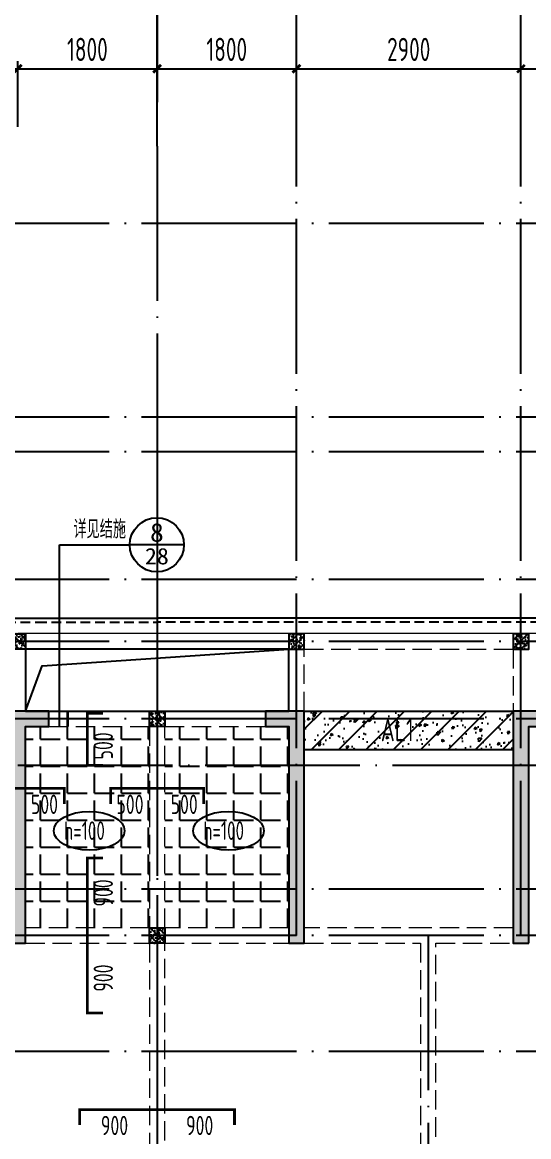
# Model space of a CAD drawing. Extents: x -1712635 to -854203, y -534641 to -21985.
# Drawn here: x -1225610 to -1219069, y -157184 to -142783 of the extents above; entities that cross this region are included whole.
import ezdxf
from ezdxf.enums import TextEntityAlignment as Align

# ---------------------------------------------------------------- set-up
doc = ezdxf.new("R2010")
doc.units = 0
doc.header["$LTSCALE"] = 1000
for name, pattern in [('CENTER', [8, 5, -1, 1, -1]), ('DASH', [0.35, 0.25, -0.1]), ('DASHED', [0.75, 0.5, -0.25]), ('DOTE', [2.42, 2, -0.2, 0.02, -0.2]), ('HIDDEN', [0.375, 0.25, -0.125])]:
    doc.linetypes.add(name, pattern=pattern)
doc.layers.get('0').update_dxf_attribs({"linetype": 'CONTINUOUS'})
doc.layers.get('Defpoints').update_dxf_attribs({"linetype": 'CONTINUOUS'})
for name, color, linetype in [('A-AXIS', 1, 'CONTINUOUS'), ('A-DOTE', 10, 'DOTE'), ('BEAM', 4, 'DASHED'), ('DIM_IDEN', 67, 'CONTINUOUS'), ('PUB_TEXT', 2, 'CONTINUOUS'), ('ROOF', 183, 'CONTINUOUS'), ('S-B板填充', 251, 'CONTINUOUS'), ('S-B板标注', 3, 'CONTINUOUS'), ('S-B板配筋', 6, 'CONTINUOUS'), ('S-B板配筋号', 7, 'CONTINUOUS'), ('S-D洞口', 4, 'CONTINUOUS'), ('S-L主梁线', 4, 'DASH'), ('S-Q墙填充', 252, 'CONTINUOUS'), ('S-Q墙实线', 6, 'CONTINUOUS'), ('S-Y一般标注', 3, 'CONTINUOUS'), ('S-构造柱', 212, 'CONTINUOUS'), ('TEXT', 2, 'CONTINUOUS'), ('THIN', 7, 'CONTINUOUS'), ('看线', 251, 'CONTINUOUS')]:
    doc.layers.add(name, color=color, linetype=linetype)
doc.layers.add('配箍校核', color=34, linetype='CONTINUOUS', plot=False)
doc.styles.add('_TCH_AXIS', font='COMPLEX', dxfattribs={"bigfont": 'GBCBIG'})
doc.styles.add('_TCH_LABEL', font='simhei.ttf')
doc.styles.add('TSSD_DIMENSION', font='Tssdeng.shx', dxfattribs={"width": 0.7, "bigfont": 'tssdchn.shx'})
doc.styles.add('TSSD_REIN', font='tssdeng.shx', dxfattribs={"width": 0.7, "height": 300, "bigfont": 'tssdchn.shx'})
doc.dimstyles.new('TSSD_100_100', dxfattribs={"dimtxt": 300, "dimasz": 100, "dimexe": 100, "dimexo": 250, "dimgap": 100, "dimtad": 1, "dimdec": 0, "dimzin": 0, "dimdsep": 46, "dimtxsty": 'TSSD_DIMENSION', "dimblk": 'ARCHTICK', "dimcen": 0, "dimdle": 100, "dimclrt": 7, "dimadec": 0, "dimazin": 0, "dimtfac": 1, "dimtdec": 0, "dimtix": 1, "dimtmove": 2, "dimatfit": 3, "dimldrblk": 'ARCHTICK', "dimfxl": 0, "dimtolj": 1, "dimtzin": 0, "dimarcsym": 0})

# ---------------------------------------------------------------- blocks, each defined once
blk = doc.blocks.new('_ArchTick')
at = {"color": 0, "const_width": 0.35}
blk.add_lwpolyline([(-0.5, -0.5), (0.5, 0.5)], dxfattribs=at)
blk = doc.blocks.new('*D52')
at = {"layer": 'Defpoints', "color": 0}
for p in [(27800, 22100), (24900, 21100), (27800, 21100)]:
    blk.add_point(p, dxfattribs=at)
at = {"layer": 'S-Y一般标注', "color": 0, "lineweight": -2}
for p, q in [((24900, 21350), (24900, 22200)), ((27800, 21350), (27800, 22200)), ((24800, 22100), (27900, 22100))]:
    blk.add_line(p, q, dxfattribs=at)
at = {"layer": 'S-Y一般标注', "color": 0, "lineweight": -2, "xscale": 100, "yscale": 100, "zscale": 100, "rotation": 180}
blk.add_blockref('_ArchTick', (24900, 22100), dxfattribs=at)
at = {"layer": 'S-Y一般标注', "color": 0, "lineweight": -2, "xscale": 100, "yscale": 100, "zscale": 100}
blk.add_blockref('_ArchTick', (27800, 22100), dxfattribs=at)
at = {"layer": 'S-Y一般标注', "color": 7, "insert": (26350, 22350), "char_height": 300, "attachment_point": 5, "style": 'TSSD_DIMENSION'}
blk.add_mtext('\\A1;2900', dxfattribs=at)
blk = doc.blocks.new('*D53')
at = {"layer": 'Defpoints', "color": 0}
for p in [(29600, 22100), (27800, 21100), (29600, 21100)]:
    blk.add_point(p, dxfattribs=at)
at = {"layer": 'S-Y一般标注', "color": 0, "lineweight": -2}
for p, q in [((27800, 21350), (27800, 22200)), ((29600, 21350), (29600, 22200)), ((27700, 22100), (29700, 22100))]:
    blk.add_line(p, q, dxfattribs=at)
at = {"layer": 'S-Y一般标注', "color": 0, "lineweight": -2, "xscale": 100, "yscale": 100, "zscale": 100, "rotation": 180}
blk.add_blockref('_ArchTick', (27800, 22100), dxfattribs=at)
at = {"layer": 'S-Y一般标注', "color": 0, "lineweight": -2, "xscale": 100, "yscale": 100, "zscale": 100}
blk.add_blockref('_ArchTick', (29600, 22100), dxfattribs=at)
at = {"layer": 'S-Y一般标注', "color": 7, "insert": (28700, 22350), "char_height": 300, "attachment_point": 5, "style": 'TSSD_DIMENSION'}
blk.add_mtext('\\A1;1800', dxfattribs=at)
blk = doc.blocks.new('*D54')
at = {"layer": 'Defpoints', "color": 0}
for p in [(31400, 22100), (29600, 21100), (31400, 21100)]:
    blk.add_point(p, dxfattribs=at)
at = {"layer": 'S-Y一般标注', "color": 0, "lineweight": -2}
for p, q in [((29600, 21350), (29600, 22200)), ((31400, 21350), (31400, 22200)), ((29500, 22100), (31500, 22100))]:
    blk.add_line(p, q, dxfattribs=at)
at = {"layer": 'S-Y一般标注', "color": 0, "lineweight": -2, "xscale": 100, "yscale": 100, "zscale": 100, "rotation": 180}
blk.add_blockref('_ArchTick', (29600, 22100), dxfattribs=at)
at = {"layer": 'S-Y一般标注', "color": 0, "lineweight": -2, "xscale": 100, "yscale": 100, "zscale": 100}
blk.add_blockref('_ArchTick', (31400, 22100), dxfattribs=at)
at = {"layer": 'S-Y一般标注', "color": 7, "insert": (30500, 22350), "char_height": 300, "attachment_point": 5, "style": 'TSSD_DIMENSION'}
blk.add_mtext('\\A1;1800', dxfattribs=at)
blk = doc.blocks.new('*D55')
at = {"layer": 'Defpoints', "color": 0}
for p in [(34300, 22100), (31400, 21100), (34300, 21100)]:
    blk.add_point(p, dxfattribs=at)
at = {"layer": 'S-Y一般标注', "color": 0, "lineweight": -2}
for p, q in [((31400, 21350), (31400, 22200)), ((34300, 21350), (34300, 22200)), ((31300, 22100), (34400, 22100))]:
    blk.add_line(p, q, dxfattribs=at)
at = {"layer": 'S-Y一般标注', "color": 0, "lineweight": -2, "xscale": 100, "yscale": 100, "zscale": 100, "rotation": 180}
blk.add_blockref('_ArchTick', (31400, 22100), dxfattribs=at)
at = {"layer": 'S-Y一般标注', "color": 0, "lineweight": -2, "xscale": 100, "yscale": 100, "zscale": 100}
blk.add_blockref('_ArchTick', (34300, 22100), dxfattribs=at)
at = {"layer": 'S-Y一般标注', "color": 7, "insert": (32850, 22350), "char_height": 300, "attachment_point": 5, "style": 'TSSD_DIMENSION'}
blk.add_mtext('\\A1;2900', dxfattribs=at)
blk = doc.blocks.new('*D56')
at = {"layer": 'Defpoints', "color": 0}
for p in [(36100, 22100), (34300, 21100), (36100, 21100)]:
    blk.add_point(p, dxfattribs=at)
at = {"layer": 'S-Y一般标注', "color": 0, "lineweight": -2}
for p, q in [((34300, 21350), (34300, 22200)), ((36100, 21350), (36100, 22200)), ((34200, 22100), (36200, 22100))]:
    blk.add_line(p, q, dxfattribs=at)
at = {"layer": 'S-Y一般标注', "color": 0, "lineweight": -2, "xscale": 100, "yscale": 100, "zscale": 100, "rotation": 180}
blk.add_blockref('_ArchTick', (34300, 22100), dxfattribs=at)
at = {"layer": 'S-Y一般标注', "color": 0, "lineweight": -2, "xscale": 100, "yscale": 100, "zscale": 100}
blk.add_blockref('_ArchTick', (36100, 22100), dxfattribs=at)
at = {"layer": 'S-Y一般标注', "color": 7, "insert": (35200, 22350), "char_height": 300, "attachment_point": 5, "style": 'TSSD_DIMENSION'}
blk.add_mtext('\\A1;1800', dxfattribs=at)
blk = doc.blocks.new('20210729.03492876')
at = {"layer": '看线', "color": 201, "linetype": 'HIDDEN', "ltscale": 0.5}
for points in [[(15250, 12900), (15250, 11750), (17350, 11750), (17350, 10950), (23750, 10950), (23750, 10950), (25300, 10950)], [(35350, 12900), (35350, 11750), (33250, 11750), (33250, 10950), (26850, 10950), (26850, 10950), (25300, 10950)]]:
    blk.add_lwpolyline(points, dxfattribs=at)
at = {"layer": '看线', "color": 201}
for points in [[(15300, 12900), (15300, 11800), (17400, 11800), (17400, 11000), (23800, 11000), (23800, 11000), (25300, 11000)], [(35300, 12900), (35300, 11800), (33200, 11800), (33200, 11000), (26800, 11000), (26800, 11000), (25300, 11000)]]:
    blk.add_lwpolyline(points, dxfattribs=at)
blk = doc.blocks.new('20210807.15313138')
at = {"layer": 'S-Q墙填充'}
h = blk.add_hatch(color=252, dxfattribs=at)
h.dxf.hatch_style = 1
h.paths.add_polyline_path([(84116, 66140), (84116, 63140), (84316, 63140), (84316, 65940), (84616, 65940), (84616, 66140)])
h = blk.add_hatch(color=252, dxfattribs=at)
h.dxf.hatch_style = 1
h.paths.add_polyline_path([(87916, 66140), (87416, 66140), (87416, 65940), (87716, 65940), (87716, 63140), (87916, 63140)])
h = blk.add_hatch(color=252, dxfattribs=at)
h.dxf.hatch_style = 1
h.paths.add_polyline_path([(90816, 63140), (90816, 65940), (91166, 65940), (91166, 66140), (90616, 66140), (90616, 63140)])
at = {"layer": 'S-D洞口', "color": 5}
blk.add_lwpolyline([(84316, 66140), (87716, 66140), (87716, 66940), (84316, 66940), (84316, 66140), (84532, 66724), (87716, 66940)], dxfattribs=at)
at = {"layer": 'S-L主梁线', "linetype": 'ByBlock', "lineweight": 18}
for p, q in [((87816, 67140), (84216, 67140)), ((90716, 67140), (87816, 67140)), ((92516, 67140), (90716, 67140)), ((84316, 66940), (87716, 66940)), ((84316, 66140), (84316, 66940)), ((87716, 66940), (87716, 66140)), ((86016, 66140), (84616, 66140)), ((87416, 66140), (86016, 66140))]:
    blk.add_line(p, q, dxfattribs=at)
at = {"layer": 'S-L主梁线', "linetype": 'DASH', "lineweight": 18}
for p, q in [((87916, 66940), (90616, 66940)), ((87916, 66140), (87916, 66940)), ((90616, 66940), (90616, 66140)), ((84616, 65940), (85916, 65940)), ((85916, 65940), (85916, 63340)), ((86116, 65940), (87416, 65940)), ((86116, 63340), (86116, 65940)), ((85916, 63340), (84316, 63340)), ((87716, 63340), (86116, 63340)), ((89516, 63340), (87916, 63340)), ((90616, 63340), (89516, 63340)), ((84316, 63140), (85916, 63140)), ((85916, 63140), (85916, 58840)), ((86116, 58840), (86116, 63140)), ((86116, 63140), (87716, 63140)), ((87916, 63140), (89416, 63140)), ((89416, 63140), (89416, 60290)), ((89616, 63140), (90616, 63140)), ((89616, 60290), (89616, 63140))]:
    blk.add_line(p, q, dxfattribs=at)
at = {"layer": 'S-Q墙实线'}
for points in [[(84116, 66140), (84116, 63140), (84316, 63140), (84316, 65940), (84616, 65940), (84616, 66140)], [(87916, 66140), (87416, 66140), (87416, 65940), (87716, 65940), (87716, 63140), (87916, 63140)], [(90816, 63140), (90816, 65940), (91166, 65940), (91166, 66140), (90616, 66140), (90616, 63140)]]:
    blk.add_lwpolyline(points, close=True, dxfattribs=at)
blk = doc.blocks.new('20210730.02141516')
at = {"layer": 'S-构造柱'}
h = blk.add_hatch(dxfattribs=at)
h.set_pattern_fill('ARMORED', color=256, scale=15, angle=-90, style=0)
h.set_pattern_definition([(320, (-154189.41, 3278673.45), (-9.4128202, -107.5890274), [11.25, -123.75]), (265, (-154189.41, 3278673.45), (112.82882, 20.8127), [9, -99]), (10.4514, (-154190.19, 3278664.49), (103.4159313, -86.7764073), [9.5610285, -105.1713168]), (316.1842, (-154159.41, 3278673.45), (-24.827852, -160.0861573), [16.875, -185.625]), (6.6356, (-154161.48, 3278660.11), (146.117681, -140.199406), [14.341543, -157.75695]), (261.1842, (-154159.41, 3278673.45), (146.11779, -140.199292), [13.5, -148.5]), (291, (-154166.91, 3278658.45), (-60.3928336, -89.5360578), [11.25, -123.75]), (236, (-154166.91, 3278658.45), (108.7725068, -36.4972998), [9, -99]), (341.4514, (-154171.94, 3278650.99), (48.3795745, -126.0333943), [9.5610285, -105.1713168]), (307.5, (-154189.41, 3278673.454), (49.93407807, -1.8239783), [0, -97.8, 0, -100.5, 0, -99.375]), (277.5, (-154189.41, 3278673.454), (59.1617568, -39.4604306), [0, -57.3, 0, -95.55, 0, -37.875]), (237.5, (-154189.41, 3278706.904), (-3.38323076, -80.07336543), [0, -37.5, 0, -117, 0, -155.25]), (227.5, (-154189.41, 3278721.904), (15.0157473, -87.4779254), [0, -48.75, 0, -77.7, 0, -110.25]), (315, (-154189.41, 3278673.454), (53.0330086, 53.0330086), [])])
h.paths.add_polyline_path([(200, 200), (200, 0), (0, 0), (0, 200)])
blk.add_lwpolyline([(200, 200), (200, 0), (0, 0), (0, 200)], close=True, dxfattribs=at)
blk = doc.blocks.new('20210809.18285270')
at = {"layer": 'ROOF'}
for p in [(23200, 10100), (25000, 9100), (25000, 6300)]:
    blk.add_blockref('20210730.02141516', p, dxfattribs=at)
at = {"layer": 'ROOF', "xscale": -1, "rotation": 4.61764226855621e-08}
for p in [(27000, 10100), (29900, 10100)]:
    blk.add_blockref('20210730.02141516', p, dxfattribs=at)
blk = doc.blocks.new('20210811.10154474')
at = {"layer": 'DIM_IDEN'}
for p, q in [((24085, 12753), (24994, 12753)), ((24085, 10405), (24085, 12753)), ((25694, 12753), (24994, 12753))]:
    blk.add_line(p, q, dxfattribs=at)
at = {"layer": 'DIM_IDEN', "const_width": 35}
blk.add_lwpolyline([(24190, 10405), (24190, 10605)], dxfattribs=at)
at = {"layer": 'DIM_IDEN'}
blk.add_circle((25344, 12753), 350, dxfattribs=at)
at = {"layer": 'PUB_TEXT', "style": '_TCH_AXIS'}
blk.add_text('详见结施', height=236.3, dxfattribs=at).set_placement((24265, 12836))
at = {"layer": 'PUB_TEXT', "style": '_TCH_LABEL'}
for s, height, width, p, p2 in [('8', 242, 1.017143, (25256, 12792), (25433, 12792)), ('28', 212.3, 1.011364, (25190, 12500), (25499, 12500))]:
    blk.add_text(s, height=height, dxfattribs=dict(at, width=width)).set_placement(p, p2, align=Align.FIT)
blk = doc.blocks.new('20210726.16350016')
at = {"layer": 'A-AXIS'}
for p, q in [((29600, 21100), (29600, 23900)), ((31400, 21100), (31400, 23900)), ((34300, 21100), (34300, 23900))]:
    blk.add_line(p, q, dxfattribs=at)
at = {"layer": 'A-DOTE'}
for p, q in [((29600, 21100), (29600, 3600)), ((31400, 10900), (31400, 21100)), ((34300, 10900), (34300, 21100)), ((55600, 20100), (3600, 20100)), ((55600, 17600), (3600, 17600)), ((55600, 17150), (3600, 17150)), ((55600, 15500), (3600, 15500)), ((55600, 14700), (3600, 14700)), ((55600, 13700), (3600, 13700)), ((3600, 13100.3), (55600, 13100.3)), ((55600, 11500), (3600, 11500)), ((55600, 10900), (3600, 10900)), ((33100, 10900), (33100, 3600)), ((55600, 9400), (3600, 9400))]:
    blk.add_line(p, q, dxfattribs=at)
at = {"layer": 'S-Y一般标注'}
for base, p1, p2, picture, middle in [((27800, 22100), (24900, 21100), (27800, 21100), '*D52', (26350, 22350)), ((29600, 22100), (27800, 21100), (29600, 21100), '*D53', (28700, 22350)), ((31400, 22100), (29600, 21100), (31400, 21100), '*D54', (30500, 22350)), ((34300, 22100), (31400, 21100), (34300, 21100), '*D55', (32850, 22350)), ((36100, 22100), (34300, 21100), (36100, 21100), '*D56', (35200, 22350))]:
    dim = blk.add_linear_dim(base=base, p1=p1, p2=p2, dimstyle='TSSD_100_100', dxfattribs=at)
    dim.commit()
    dim.dimension.update_dxf_attribs({"geometry": picture, "text_midpoint": middle})

msp = doc.modelspace()

# ---------------------------------------------------------------- hatches: boundary and pattern name
at = {"layer": 'BEAM', "linetype": 'ByBlock'}
h = msp.add_hatch(dxfattribs=at)
h.set_pattern_fill('ARMORED', color=252, scale=50, angle=180, style=0)
h.set_pattern_definition([(230, (-1439739.75, 1762237.65), (-358.63009, 31.376067), [37.5, -412.5]), (175, (-1439739.75, 1762237.65), (69.37567, -376.09607), [30, -330]), (280.4514, (-1439769.63, 1762240.26), (-289.25469, -344.71977), [31.870095, -350.571056]), (226.1842, (-1439739.75, 1762137.65), (-533.62052, 82.75951), [56.25, -618.75]), (276.6356, (-1439784.2, 1762144.54), (-467.33135, -487.05894), [47.80514, -525.8565]), (171.1842, (-1439739.75, 1762137.65), (-467.33097, -487.0593), [45, -495]), (201, (-1439789.75, 1762162.65), (-298.453526, 201.309445), [37.5, -412.5]), (146, (-1439789.75, 1762162.65), (-121.657666, -362.57502), [30, -330]), (251.4514, (-1439814.6, 1762179.42), (-420.111314, -161.26525), [31.870095, -350.571056]), (217.5, (-1439739.75, 1762237.65), (-6.079928, -166.446927), [0, -326, 0, -335, 0, -331.25]), (187.5, (-1439739.75, 1762237.65), (-131.534769, -197.205856), [0, -191, 0, -318.5, 0, -126.25]), (147.5, (-1439628.25, 1762237.65), (-266.911218, 11.277436), [0, -125, 0, -390, 0, -517.5]), (137.5, (-1439578.25, 1762237.65), (-291.593085, -50.05249), [0, -162.5, 0, -259, 0, -367.5]), (225, (-1439739.75, 1762237.65), (176.776695, -176.776695), [])])
h.paths.add_polyline_path([(-1219268.62, -152183.65), (-1221968.61, -152183.65), (-1221968.61, -151683.65), (-1219268.62, -151683.65)])
at = {"layer": 'S-B板填充'}
h = msp.add_hatch(dxfattribs=at)
h.set_pattern_fill('ANGLE', color=252, scale=50, style=0)
h.set_pattern_definition([(0, (-1127934.7, -300127.5), (0, 349.25), [254, -95.25]), (90, (-1127934.7, -300127.5), (-349.25, 2e-14), [254, -95.25])])
h.paths.add_polyline_path([(-1225568.64, -151883.64), (-1223968.62, -151883.64), (-1223968.62, -154483.64), (-1225568.64, -154483.64)])
h = msp.add_hatch(dxfattribs=at)
h.set_pattern_fill('ANGLE', color=252, scale=50, style=0)
h.set_pattern_definition([(0, (-1126134.67, -300127.5), (0, 349.25), [254, -95.25]), (90, (-1126134.67, -300127.5), (-349.25, 2e-14), [254, -95.25])])
h.paths.add_polyline_path([(-1223768.61, -151883.64), (-1222168.6, -151883.64), (-1222168.6, -154483.64), (-1223768.61, -154483.64)])

# ---------------------------------------------------------------- linework, layer by layer
at = {"layer": 'BEAM', "linetype": 'ByBlock'}
msp.add_lwpolyline([(-1219268.62, -152183.65), (-1221968.61, -152183.65), (-1221968.61, -151683.65), (-1219268.62, -151683.65)], close=True, dxfattribs=at)
at = {"layer": 'S-B板标注'}
for centre in [(-1224745.49, -153230.57), (-1222947.54, -153230.57)]:
    msp.add_ellipse(centre, major_axis=(-457.33, 0), ratio=0.54724159, dxfattribs=at)
at = {"layer": 'S-B板配筋', "lineweight": 35, "const_width": 35}
for points in [[(-1224568.62, -152383.65), (-1224768.62, -152383.65), (-1224768.62, -151713.65), (-1224568.62, -151713.65)], [(-1229168.62, -152883.64), (-1229168.62, -152683.64), (-1225068.62, -152683.64), (-1225068.62, -152883.64)], [(-1224468.62, -152883.64), (-1224468.62, -152683.64), (-1223268.62, -152683.64), (-1223268.62, -152883.64)], [(-1223268.6, -152883.64), (-1223268.6, -152683.64), (-1224468.6, -152683.64), (-1224468.6, -152883.64)], [(-1224568.62, -155583.64), (-1224768.62, -155583.64), (-1224768.62, -153583.64), (-1224568.62, -153583.64)], [(-1224868.63, -157033.64), (-1224868.63, -156833.64), (-1222868.63, -156833.64), (-1222868.63, -157033.64)]]:
    msp.add_lwpolyline(points, dxfattribs=at)
at = {"layer": 'S-D洞口', "color": 5}
msp.add_lwpolyline([(-1225568.62, -151683.64), (-1222168.6, -151683.64), (-1222168.6, -150883.64), (-1225568.62, -150883.64), (-1225568.62, -151683.64), (-1225352.75, -151099.52), (-1222168.6, -150883.64)], dxfattribs=at)
at = {"layer": 'THIN', "linetype": 'CENTER'}
msp.add_line((-1223868.61, -138813.8), (-1223868.61, -166417.79), dxfattribs=at)

# ---------------------------------------------------------------- block references
msp.add_blockref('20210729.03492876', (-1249168.61, -161483.64))
at = {"layer": 'A-DOTE'}
msp.add_blockref('20210726.16350016', (-1253468.61, -165483.69), dxfattribs=at)
at = {"layer": 'PUB_TEXT'}
msp.add_blockref('20210811.10154474', (-1249215.7, -162288.27), dxfattribs=at)
at = {"layer": 'S-Q墙填充'}
msp.add_blockref('20210807.15313138', (-1309884.25, -217823.19), dxfattribs=at)
at = {"layer": '配箍校核'}
msp.add_blockref('20210809.18285270', (-1248968.63, -160983.81), dxfattribs=at)

# ---------------------------------------------------------------- texts
at = {"layer": 'S-B板标注', "color": 7, "style": 'TSSD_REIN', "width": 0.7}
for p in [(-1225070.18, -153348.71), (-1223272.23, -153348.71)]:
    msp.add_text('h=100', height=240, dxfattribs=at).set_placement(p)
at = {"layer": 'S-B板配筋号', "style": 'TSSD_REIN', "width": 0.7}
for s, p in [('500', (-1224688.62, -152133.65)), ('900', (-1224688.62, -154033.64)), ('900', (-1224688.62, -155133.64))]:
    msp.add_text(s, height=250, rotation=449.999992, dxfattribs=at).set_placement(p, align=Align.TOP_CENTER)
for s, p in [('500', (-1225323.53, -152763.64)), ('500', (-1224218.62, -152763.64)), ('500', (-1224218.6, -152763.64)), ('500', (-1223518.62, -152763.64)), ('500', (-1223518.6, -152763.64)), ('900', (-1224418.63, -156913.64)), ('900', (-1223318.63, -156913.64))]:
    msp.add_text(s, height=250, dxfattribs=at).set_placement(p, align=Align.TOP_CENTER)
at = {"layer": 'TEXT', "color": 1, "style": 'TSSD_REIN', "width": 0.7}
msp.add_text('AL1', height=300, dxfattribs=at).set_placement((-1220553.95, -152074.27, 0), align=Align.RIGHT)

doc.saveas('drawing.dxf')
